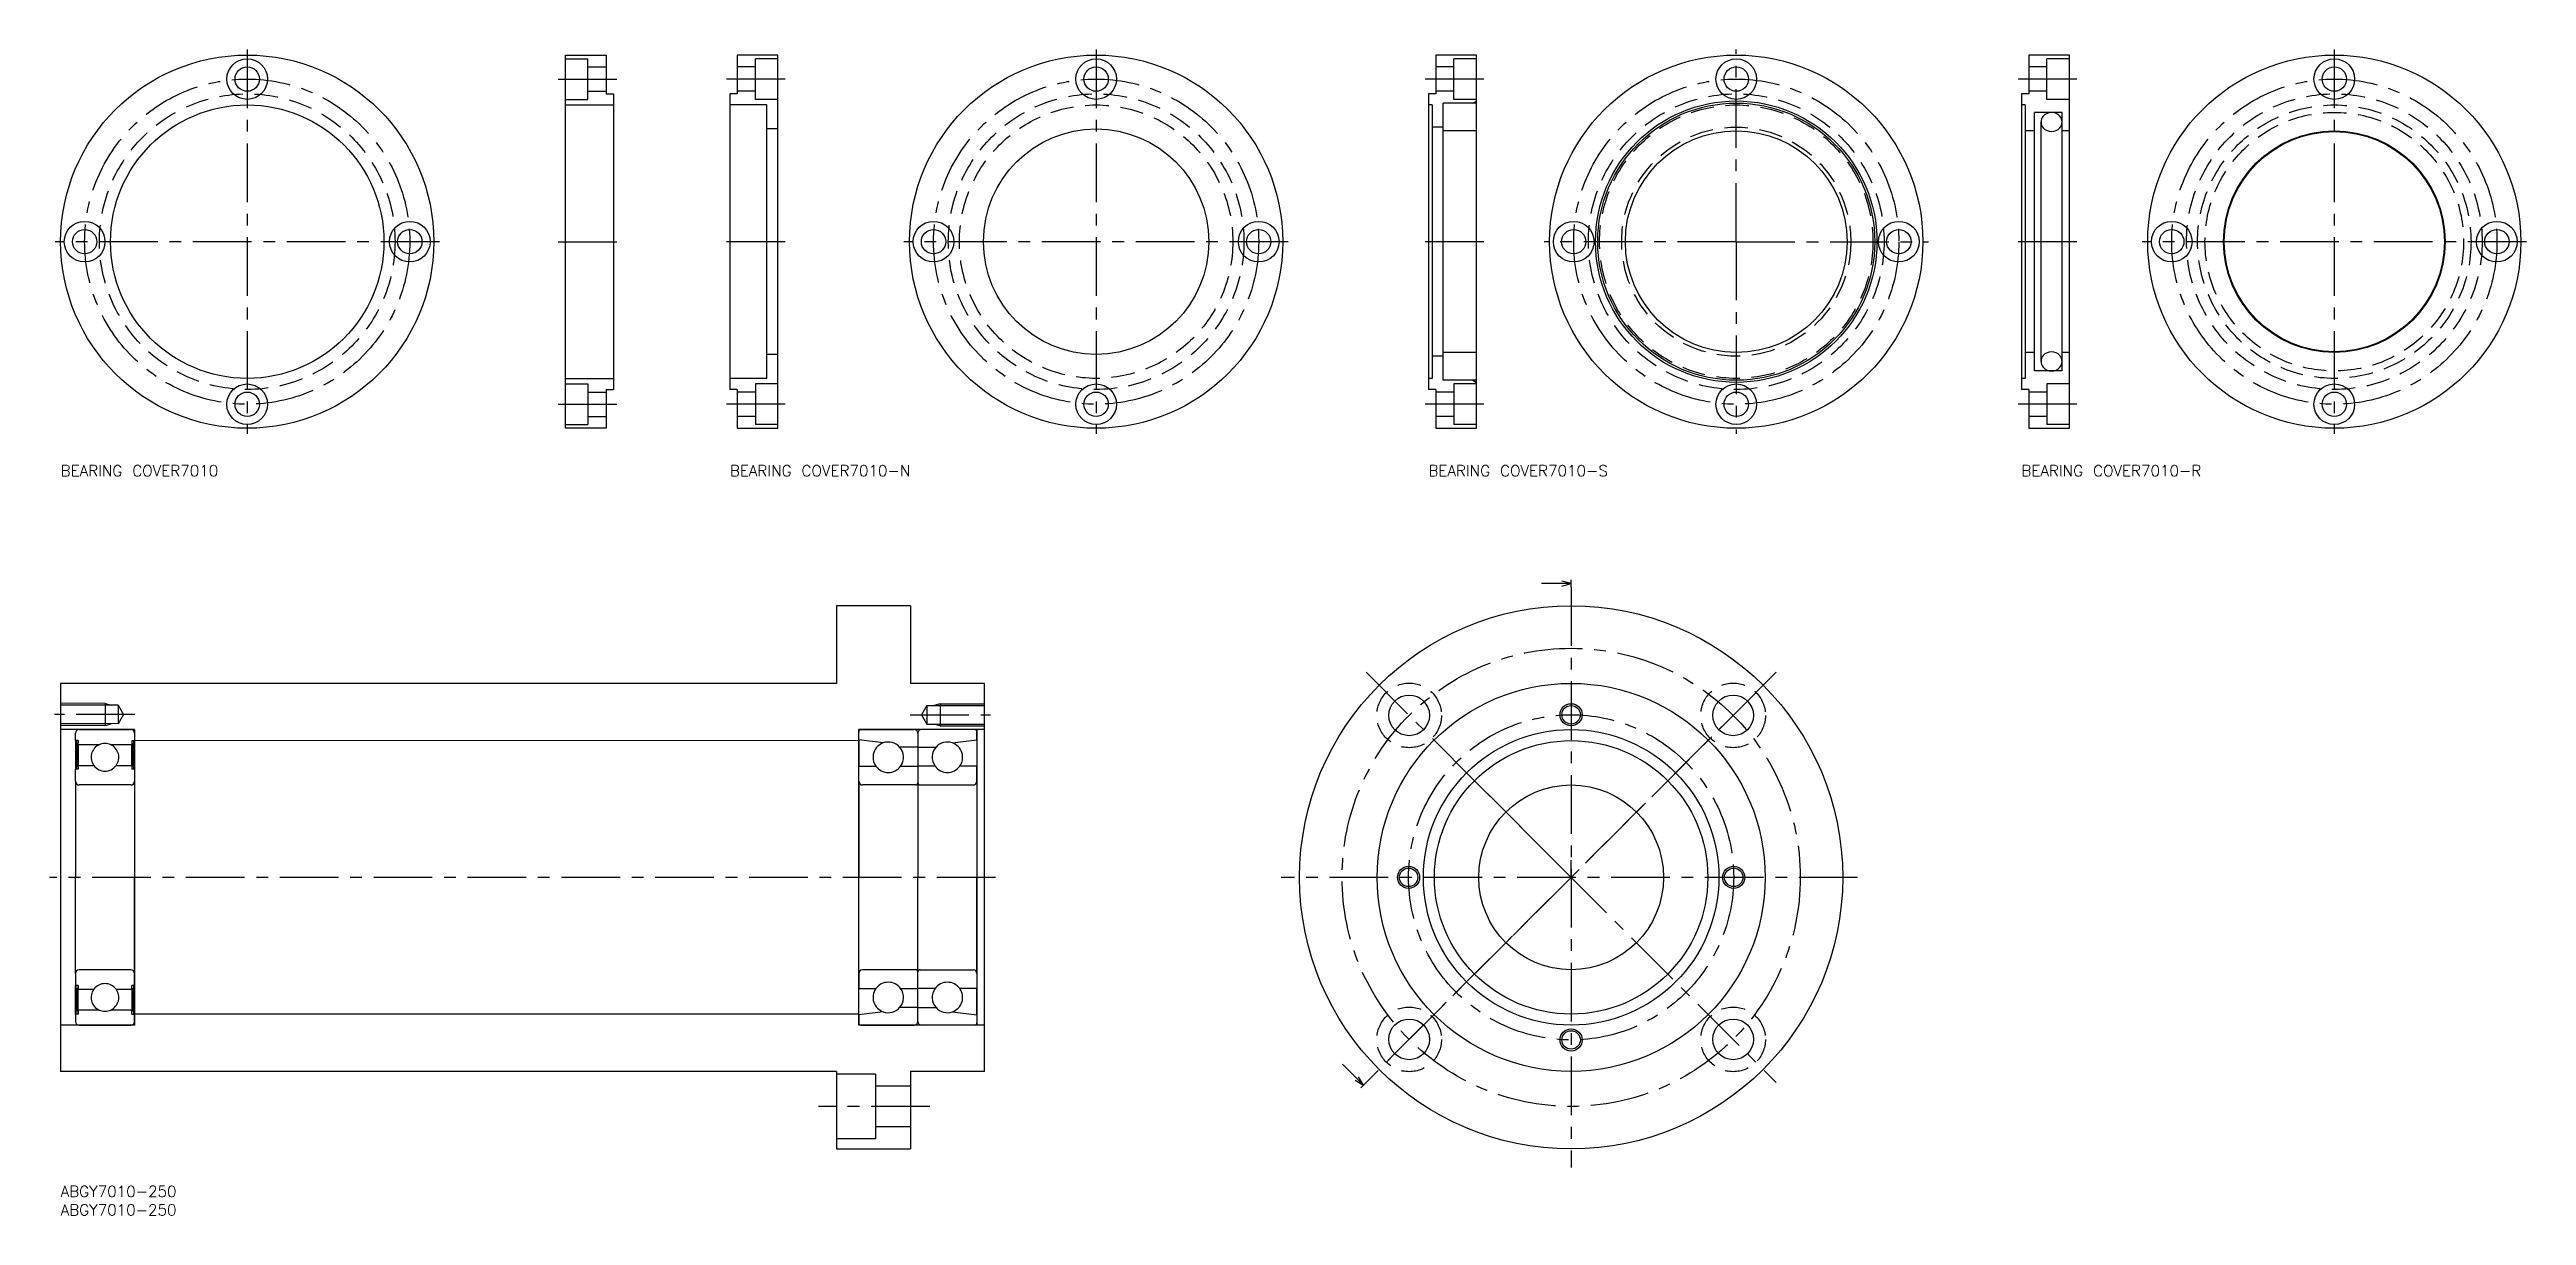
# Model space of a CAD drawing. Extents: x -3 to 667, y -8 to 308.
import ezdxf

# ---------------------------------------------------------------- set-up
doc = ezdxf.new("R2010")
doc.units = 0
doc.header["$LTSCALE"] = 0.5
doc.linetypes.add('CENTER', pattern=[50.8, 31.75, -6.35, 6.35, -6.35])
doc.linetypes.add('DASHED', pattern=[19.05, 12.7, -6.35])
doc.layers.get('0').update_dxf_attribs({"linetype": 'CONTINUOUS'})
for name, color, linetype in [('MSM_CENTER', 1, 'CENTER'), ('MSM_CONTINUOUS', 7, 'CONTINUOUS'), ('MSM_DASHED', 4, 'DASHED'), ('MSM_NARROW', 5, 'CONTINUOUS'), ('MSM_PART_NUMBER', 7, 'CONTINUOUS')]:
    doc.layers.add(name, color=color, linetype=linetype)
doc.styles.get("Standard").update_dxf_attribs({"font": 'txt.shx', "height": 3, "bigfont": 'bigfont.shx'})

# ---------------------------------------------------------------- blocks, each defined once
blk = doc.blocks.new('*U14')
at = {"layer": 'MSM_PART_NUMBER'}
blk.add_text('ABGY7010-250', height=3, dxfattribs=at).set_placement((0, -3))
blk = doc.blocks.new('*U15')
at = {"layer": 'MSM_PART_NUMBER'}
blk.add_text('ABGY7010-250', height=3, dxfattribs=at).set_placement((0, -8))
blk = doc.blocks.new('*U16')
at = {"layer": 'MSM_PART_NUMBER'}
blk.add_text('BEARING COVER7010', height=3, dxfattribs=at).set_placement((0, 192.04))
blk = doc.blocks.new('*U17')
at = {"layer": 'MSM_PART_NUMBER'}
blk.add_text('BEARING COVER7010-N', height=3, dxfattribs=at).set_placement((181.12, 192.04))
blk = doc.blocks.new('*U18')
at = {"layer": 'MSM_PART_NUMBER'}
blk.add_text('BEARING COVER7010-S', height=3, dxfattribs=at).set_placement((370.19, 192.04))
blk = doc.blocks.new('*U19')
at = {"layer": 'MSM_PART_NUMBER'}
blk.add_text('BEARING COVER7010-R', height=3, dxfattribs=at).set_placement((530.68, 192.04))

msp = doc.modelspace()

# ---------------------------------------------------------------- linework, layer by layer
at = {"color": 0, "linetype": 'BYBLOCK'}
for p, q in [((408.81, 163), (400.81, 163)), ((408.81, 163), (406.31, 163.67)), ((406.31, 162.33), (408.81, 163)), ((352.59, 27.29), (346.94, 32.94)), ((350.35, 28.58), (352.59, 27.29)), ((352.59, 27.29), (351.3, 29.53))]:
    msp.add_line(p, q, dxfattribs=at)
at = {"layer": 'MSM_CENTER'}
for p, q in [((50.5, 307.54), (50.5, 203.54)), ((280.25, 307.54), (280.25, 203.54)), ((453.5, 255.54), (453.5, 307.54)), ((615.36, 307.54), (615.36, 203.54)), ((134.63, 299.54), (151.63, 299.54)), ((196.12, 299.54), (179.12, 299.54)), ((385.19, 299.54), (368.19, 299.54)), ((545.68, 299.54), (528.68, 299.54)), ((102.5, 255.54), (-1.5, 255.54)), ((134.63, 255.54), (151.63, 255.54)), ((196.12, 255.54), (179.12, 255.54)), ((332.25, 255.54), (228.25, 255.54)), ((385.19, 255.54), (368.19, 255.54)), ((453.5, 255.54), (401.5, 255.54)), ((453.5, 255.54), (505.5, 255.54)), ((453.5, 255.54), (453.5, 203.54)), ((545.68, 255.54), (528.68, 255.54)), ((667.36, 255.54), (563.36, 255.54)), ((134.63, 211.54), (151.63, 211.54)), ((196.12, 211.54), (179.12, 211.54)), ((385.19, 211.54), (368.19, 211.54)), ((545.68, 211.54), (528.68, 211.54)), ((408.81, 162), (408.81, 5)), ((353.3, 139.01), (464.32, 27.99)), ((464.32, 139.01), (353.3, 27.99)), ((20.08, 127.58), (-1.65, 127.6)), ((229.96, 127.5), (251.69, 127.5)), ((359.31, 34), (458.31, 133)), ((408.81, 83.5), (381.23, 111.08)), ((253, 83.5), (-3, 83.5)), ((486.31, 83.5), (330.31, 83.5)), ((408.81, 83.5), (381.23, 55.92)), ((235.23, 21.5), (205.11, 21.5))]:
    msp.add_line(p, q, dxfattribs=at)
for centre, radius in [((50.5, 255.54), 44), ((280.25, 255.54), 44), ((453.5, 255.54), 44), ((615.36, 255.54), 44), ((408.81, 83.5), 62), ((408.81, 83.5), 44)]:
    msp.add_circle(centre, radius, dxfattribs=at)
at = {"layer": 'MSM_CONTINUOUS'}
for p, q in [((136.63, 205.04), (136.63, 306.04)), ((136.63, 306.04), (147.63, 306.04)), ((136.63, 305.04), (142.73, 305.04)), ((142.73, 294.04), (142.73, 305.04)), ((142.73, 302.84), (147.63, 302.84)), ((147.63, 306.04), (147.63, 295.54)), ((194.12, 306.04), (183.12, 306.04)), ((183.12, 306.04), (183.12, 295.54)), ((188.02, 302.84), (183.12, 302.84)), ((194.12, 305.04), (188.02, 305.04)), ((188.02, 294.04), (188.02, 305.04)), ((194.12, 205.04), (194.12, 306.04)), ((383.19, 306.04), (372.19, 306.04)), ((372.19, 306.04), (372.19, 295.54)), ((377.09, 302.84), (372.19, 302.84)), ((383.19, 305.04), (377.09, 305.04)), ((377.09, 294.04), (377.09, 305.04)), ((383.19, 205.04), (383.19, 306.04)), ((532.68, 306.04), (532.68, 295.54)), ((543.68, 306.04), (532.68, 306.04)), ((537.58, 302.84), (532.68, 302.84)), ((543.68, 305.04), (537.58, 305.04)), ((537.58, 294.04), (537.58, 305.04)), ((543.68, 205.04), (543.68, 306.04)), ((142.73, 296.24), (147.63, 296.24)), ((147.63, 295.54), (149.63, 295.54)), ((149.63, 295.54), (149.63, 215.54)), ((181.12, 295.54), (181.12, 215.54)), ((183.12, 295.54), (181.12, 295.54)), ((188.02, 296.24), (183.12, 296.24)), ((370.19, 295.54), (370.19, 215.54)), ((372.19, 295.54), (370.19, 295.54)), ((377.09, 296.24), (372.19, 296.24)), ((532.68, 295.54), (530.68, 295.54)), ((530.68, 295.54), (530.68, 215.54)), ((537.58, 296.24), (532.68, 296.24)), ((136.63, 294.04), (142.73, 294.04)), ((136.63, 292.54), (149.63, 292.54)), ((191.12, 292.54), (181.12, 292.54)), ((194.12, 294.04), (188.02, 294.04)), ((191.12, 218.54), (191.12, 292.54)), ((371.19, 292.54), (370.19, 292.54)), ((371.19, 292.54), (371.19, 218.54)), ((383.19, 293.04), (374.19, 293.04)), ((374.19, 218.04), (374.19, 293.04)), ((383.19, 294.04), (377.09, 294.04)), ((382.19, 293.04), (383.19, 293.61)), ((531.68, 292.54), (530.68, 292.54)), ((531.68, 292.54), (531.68, 218.54)), ((534.18, 220.54), (534.18, 290.54)), ((541.68, 290.54), (534.18, 290.54)), ((543.68, 294.04), (537.58, 294.04)), ((541.68, 220.54), (541.68, 290.54)), ((194.12, 286.04), (191.12, 286.04)), ((374.19, 286.54), (371.19, 286.54)), ((383.19, 285.54), (374.19, 285.54)), ((534.18, 285.54), (531.68, 285.54)), ((535.98, 223.14), (535.98, 287.94)), ((543.68, 285.54), (541.68, 285.54)), ((194.12, 225.04), (191.12, 225.04)), ((374.19, 224.54), (371.19, 224.54)), ((383.19, 225.54), (374.19, 225.54)), ((534.18, 225.54), (531.68, 225.54)), ((543.68, 225.54), (541.68, 225.54)), ((136.63, 218.54), (149.63, 218.54)), ((136.63, 217.04), (142.73, 217.04)), ((142.73, 217.04), (142.73, 206.04)), ((142.73, 214.84), (147.63, 214.84)), ((147.63, 215.54), (147.63, 205.04)), ((147.63, 215.54), (149.63, 215.54)), ((191.12, 218.54), (181.12, 218.54)), ((183.12, 215.54), (181.12, 215.54)), ((183.12, 215.54), (183.12, 205.04)), ((188.02, 214.84), (183.12, 214.84)), ((194.12, 217.04), (188.02, 217.04)), ((188.02, 217.04), (188.02, 206.04)), ((371.19, 218.54), (370.19, 218.54)), ((372.19, 215.54), (370.19, 215.54)), ((372.19, 215.54), (372.19, 205.04)), ((377.09, 214.84), (372.19, 214.84)), ((383.19, 218.04), (374.19, 218.04)), ((383.19, 217.04), (377.09, 217.04)), ((377.09, 217.04), (377.09, 206.04)), ((382.19, 218.04), (383.19, 217.46)), ((531.68, 218.54), (530.68, 218.54)), ((532.68, 215.54), (530.68, 215.54)), ((532.68, 215.54), (532.68, 205.04)), ((537.58, 214.84), (532.68, 214.84)), ((541.68, 220.54), (534.18, 220.54)), ((537.58, 217.04), (537.58, 206.04)), ((543.68, 217.04), (537.58, 217.04)), ((142.73, 208.24), (147.63, 208.24)), ((188.02, 208.24), (183.12, 208.24)), ((377.09, 208.24), (372.19, 208.24)), ((537.58, 208.24), (532.68, 208.24)), ((136.63, 206.04), (142.73, 206.04)), ((147.63, 205.04), (136.63, 205.04)), ((183.12, 205.04), (194.12, 205.04)), ((194.12, 206.04), (188.02, 206.04)), ((372.19, 205.04), (383.19, 205.04)), ((383.19, 206.04), (377.09, 206.04)), ((532.68, 205.04), (543.68, 205.04)), ((543.68, 206.04), (537.58, 206.04)), ((408.81, 162), (408.81, 164)), ((230, 157), (210, 157)), ((210, 157), (210, 136)), ((230, 157), (230, 136)), ((10.79, 136), (0, 136)), ((0, 136), (0, 31)), ((210, 136), (10.79, 136)), ((250, 136), (230, 136)), ((250, 31), (250, 136)), ((15.6, 130.08), (0.05, 130.1)), ((12.05, 130.59), (12.04, 124.59)), ((15.6, 130.08), (17.04, 127.58)), ((15.6, 130.08), (15.6, 125.08)), ((17.04, 127.58), (15.6, 125.08)), ((234.44, 130), (233, 127.5)), ((233, 127.5), (234.44, 125)), ((234.44, 130), (250, 130)), ((234.44, 130), (234.44, 125)), ((238, 130.5), (238, 124.5)), ((20, 123.5), (0, 123.5)), ((15.6, 125.08), (0.04, 125.1)), ((4, 120.5), (4, 122.5)), ((5, 123.5), (19, 123.5)), ((20, 123.5), (20, 43.5)), ((20, 122.5), (20, 120.5)), ((250, 123.5), (216, 123.5)), ((216, 43.5), (216, 123.5)), ((216, 120.7), (216, 122.9)), ((222.66, 119.9), (216, 120.7)), ((216, 120.7), (216, 113.6)), ((216.6, 123.5), (231, 123.5)), ((232, 122.5), (232, 118.75)), ((232, 122.5), (232, 118.75)), ((247.4, 123.5), (233, 123.5)), ((234.44, 125), (250, 125)), ((241.34, 119.9), (248, 120.7)), ((248, 123.5), (248, 43.5)), ((248, 120.7), (248, 122.9)), ((248, 120.7), (248, 113.6)), ((4, 120.5), (4, 112.75)), ((4.74, 120.5), (4, 120.5)), ((4.18, 120.5), (4.74, 112.75)), ((4.74, 120.5), (4.18, 112.75)), ((4.18, 120.5), (4.18, 112.75)), ((4.74, 119.4), (4.74, 120.5)), ((4.74, 119.4), (4.74, 113.75)), ((10.42, 119.4), (4.74, 119.4)), ((19.26, 119.4), (13.58, 119.4)), ((19.26, 120.5), (19.26, 119.4)), ((19.26, 120.5), (19.82, 112.75)), ((19.82, 120.5), (19.26, 112.75)), ((19.26, 120.5), (20, 120.5)), ((19.26, 113.75), (19.26, 119.4)), ((19.82, 112.75), (19.82, 120.5)), ((216, 120.48), (20, 120.57)), ((20, 120.5), (20, 112.75)), ((232, 118.75), (227.07, 118.75)), ((232, 118.75), (232, 113.6)), ((232, 118.75), (232, 113.6)), ((232, 118.75), (236.93, 118.75)), ((4.74, 112.75), (4, 112.75)), ((4, 109.5), (4, 112.75)), ((4, 109.5), (4, 83.5)), ((4.74, 112.75), (4.74, 113.75)), ((4.74, 113.75), (9, 113.75)), ((19, 108.5), (5, 108.5)), ((15, 113.75), (19.26, 113.75)), ((19.26, 113.75), (19.26, 112.75)), ((20, 112.75), (19.26, 112.75)), ((20, 112.75), (20, 109.5)), ((20, 109.5), (20, 83.5)), ((216, 109.5), (216, 113.6)), ((216, 113.6), (220.65, 113.6)), ((216, 109.5), (216, 83.5)), ((231.4, 108.5), (217, 108.5)), ((227.35, 113.6), (232, 113.6)), ((232, 113.6), (232, 109.1)), ((236.65, 113.6), (232, 113.6)), ((232, 113.6), (232, 109.1)), ((232, 109.1), (232, 83.5)), ((232, 109.1), (232, 83.5)), ((232.6, 108.5), (247, 108.5)), ((248, 113.6), (243.35, 113.6)), ((248, 109.5), (248, 113.6)), ((248, 109.5), (248, 83.5)), ((408.81, 83.5), (408.81, 88.18)), ((4, 57.5), (4, 83.5)), ((20, 57.5), (20, 83.5)), ((216, 57.5), (216, 83.5)), ((232, 57.9), (232, 83.5)), ((232, 57.9), (232, 83.5)), ((248, 57.5), (248, 83.5)), ((408.81, 83.5), (406.25, 80.95)), ((4, 57.5), (4, 54.25)), ((4, 46.5), (4, 54.25)), ((4.74, 54.25), (4, 54.25)), ((4.18, 46.5), (4.74, 54.25)), ((4.74, 46.5), (4.18, 54.25)), ((4.18, 46.5), (4.18, 54.25)), ((4.74, 54.25), (4.74, 53.25)), ((19, 58.5), (5, 58.5)), ((19.26, 46.5), (19.82, 54.25)), ((19.82, 46.5), (19.26, 54.25)), ((20, 54.25), (19.26, 54.25)), ((19.26, 53.25), (19.26, 54.25)), ((19.82, 54.25), (19.82, 46.5)), ((20, 54.25), (20, 57.5)), ((20, 46.5), (20, 54.25)), ((216, 57.5), (216, 53.4)), ((231.4, 58.5), (217, 58.5)), ((232, 53.4), (232, 57.9)), ((232, 53.4), (232, 57.9)), ((232.6, 58.5), (247, 58.5)), ((248, 57.5), (248, 53.4)), ((4.74, 47.6), (4.74, 53.25)), ((4.74, 53.25), (9, 53.25)), ((4.74, 47.6), (4.74, 46.5)), ((10.42, 47.6), (4.74, 47.6)), ((19.26, 47.6), (13.58, 47.6)), ((15, 53.25), (19.26, 53.25)), ((19.26, 53.25), (19.26, 47.6)), ((19.26, 46.5), (19.26, 47.6)), ((216, 53.4), (220.65, 53.4)), ((216, 46.3), (216, 53.4)), ((222.66, 47.1), (216, 46.3)), ((232, 48.25), (227.07, 48.25)), ((227.35, 53.4), (232, 53.4)), ((232, 48.25), (232, 53.4)), ((232, 48.25), (232, 53.4)), ((236.65, 53.4), (232, 53.4)), ((232, 44.5), (232, 48.25)), ((232, 48.25), (236.93, 48.25)), ((232, 44.5), (232, 48.25)), ((241.34, 47.1), (248, 46.3)), ((248, 53.4), (243.35, 53.4)), ((248, 46.3), (248, 53.4)), ((20, 43.5), (0, 43.5)), ((4.74, 46.5), (4, 46.5)), ((4, 46.5), (4, 44.5)), ((5, 43.5), (19, 43.5)), ((19.26, 46.5), (20, 46.5)), ((216, 46.5), (20, 46.5)), ((20, 44.5), (20, 46.5)), ((216, 46.3), (216, 44.1)), ((250, 43.5), (216, 43.5)), ((216.6, 43.5), (231, 43.5)), ((247.4, 43.5), (233, 43.5)), ((248, 46.3), (248, 44.1)), ((13.79, 31), (0, 31)), ((210, 31), (13.79, 31)), ((210, 31), (210, 10)), ((220.5, 30.25), (210, 30.25)), ((220.5, 30.25), (220.5, 12.75)), ((230, 27), (220.5, 27)), ((250, 31), (230, 31)), ((230, 31), (230, 10)), ((351.89, 26.58), (353.3, 27.99)), ((230, 16), (220.5, 16)), ((220.5, 12.75), (210, 12.75)), ((210, 10), (230, 10))]:
    msp.add_line(p, q, dxfattribs=at)
for centre, radius in [((50.5, 255.54), 50.5), ((50.5, 299.54), 5.5), ((50.5, 299.54), 3.3), ((280.25, 255.54), 50.5), ((280.25, 299.54), 5.5), ((280.25, 299.54), 3.3), ((453.5, 255.54), 50.5), ((453.5, 299.54), 5.5), ((453.5, 299.54), 3.3), ((615.36, 255.54), 50.5), ((615.36, 299.54), 5.5), ((615.36, 299.54), 3.3), ((50.5, 255.54), 37), ((453.5, 255.54), 38.08), ((453.5, 255.54), 37.5), ((280.25, 255.54), 30.5), ((453.5, 255.54), 30), ((615.36, 255.54), 30), ((615.36, 255.54), 29.8), ((6.5, 255.54), 5.5), ((6.5, 255.54), 3.3), ((94.5, 255.54), 5.5), ((94.5, 255.54), 3.3), ((236.25, 255.54), 5.5), ((236.25, 255.54), 3.3), ((324.25, 255.54), 5.5), ((324.25, 255.54), 3.3), ((409.5, 255.54), 5.5), ((409.5, 255.54), 3.3), ((497.5, 255.54), 5.5), ((497.5, 255.54), 3.3), ((571.36, 255.54), 5.5), ((571.36, 255.54), 3.3), ((659.36, 255.54), 5.5), ((659.36, 255.54), 3.3), ((50.5, 211.54), 5.5), ((50.5, 211.54), 3.3), ((280.25, 211.54), 5.5), ((280.25, 211.54), 3.3), ((453.5, 211.54), 5.5), ((453.5, 211.54), 3.3), ((615.36, 211.54), 5.5), ((615.36, 211.54), 3.3), ((408.81, 83.5), 73.5), ((408.81, 83.5), 52.5), ((364.97, 127.34), 5.5), ((408.81, 127.5), 2.5), ((452.65, 127.34), 5.5), ((408.81, 83.5), 40), ((408.81, 83.5), 37), ((408.81, 83.5), 25), ((364.81, 83.5), 2.5), ((452.81, 83.5), 2.5), ((364.97, 39.66), 5.5), ((408.81, 39.5), 2.5), ((452.65, 39.66), 5.5)]:
    msp.add_circle(centre, radius, dxfattribs=at)
for centre, radius, start, end in [((538.4, 287.94), 2.42, 138.66497, 221.33503), ((538.83, 287.51), 3.02, 42.00777, 137.99223), ((539.25, 287.94), 2.42, 318.66497, 41.33503), ((538.83, 288.36), 3.02, 222.00777, 317.99223), ((538.4, 223.14), 2.42, 138.66497, 221.33503), ((538.83, 222.71), 3.02, 42.00777, 137.99223), ((538.83, 223.56), 3.02, 222.00777, 317.99223), ((539.25, 223.14), 2.42, 318.66497, 41.33503), ((5, 122.5), 1, 90, 180), ((19, 122.5), 1, 0, 90), ((216.6, 122.9), 0.6, 90, 180), ((231, 122.5), 1, 0, 90), ((233, 122.5), 1, 90, 180), ((247.4, 122.9), 0.6, 0, 90), ((12, 116), 3.75, 114.9513, 216.8699), ((12, 116), 3.75, 65.0487, 114.9513), ((12, 116), 3.75, 323.1301, 65.0487), ((224, 116), 4.12, 109.01127, 215.57853), ((224, 116), 4.13, 41.81031, 109.01127), ((224, 116), 4.12, 324.42147, 41.81031), ((240, 116), 4.12, 138.18969, 215.57853), ((240, 116), 4.13, 70.98873, 138.18969), ((240, 116), 4.12, 324.42147, 70.98873), ((5, 109.5), 1, 180, 270), ((12, 116), 3.75, 216.8699, 323.1301), ((19, 109.5), 1, 270, 0), ((217, 109.5), 1, 180, 270), ((224, 116), 4.12, 215.57853, 324.42147), ((231.4, 109.1), 0.6, 270, 0), ((232.6, 109.1), 0.6, 180, 270), ((240, 116), 4.12, 215.57853, 324.42147), ((247, 109.5), 1, 270, 0), ((5, 57.5), 1, 90, 180), ((12, 51), 3.75, 36.8699, 143.1301), ((19, 57.5), 1, 0, 90), ((217, 57.5), 1, 90, 180), ((224, 51), 4.12, 35.57853, 144.42147), ((231.4, 57.9), 0.6, 0, 90), ((232.6, 57.9), 0.6, 90, 180), ((240, 51), 4.12, 35.57853, 144.42147), ((247, 57.5), 1, 0, 90), ((12, 51), 3.75, 143.1301, 245.0487), ((12, 51), 3.75, 245.0487, 294.9513), ((12, 51), 3.75, 294.9513, 36.8699), ((224, 51), 4.12, 144.42147, 250.98873), ((224, 51), 4.13, 250.98873, 318.18969), ((224, 51), 4.12, 318.18969, 35.57853), ((240, 51), 4.12, 144.42147, 221.81031), ((240, 51), 4.13, 221.81031, 289.01127), ((240, 51), 4.12, 289.01127, 35.57853), ((5, 44.5), 1, 180, 270), ((19, 44.5), 1, 270, 0), ((216.6, 44.1), 0.6, 180, 270), ((231, 44.5), 1, 270, 0), ((233, 44.5), 1, 180, 270), ((247.4, 44.1), 0.6, 270, 0)]:
    msp.add_arc(centre, radius, start, end, dxfattribs=at)
at = {"layer": 'MSM_DASHED'}
for centre, radius in [((50.5, 255.54), 40), ((280.25, 255.54), 40), ((453.5, 255.54), 40), ((615.36, 255.54), 40), ((280.25, 255.54), 37), ((453.5, 255.54), 37), ((615.36, 255.54), 37), ((615.36, 255.54), 35), ((453.5, 255.54), 31), ((364.97, 127.34), 8.75), ((452.65, 127.34), 8.75), ((364.97, 39.66), 8.75), ((452.65, 39.66), 8.75)]:
    msp.add_circle(centre, radius, dxfattribs=at)
at = {"layer": 'MSM_NARROW'}
for p, q in [((12.05, 130.59), (0.05, 130.6)), ((12.05, 130.59), (13.65, 130.08)), ((238, 130.5), (236.4, 130)), ((238, 130.5), (250, 130.5)), ((12.04, 124.59), (0.04, 124.6)), ((12.04, 124.59), (13.64, 125.08)), ((238, 124.5), (236.4, 125)), ((238, 124.5), (250, 124.5))]:
    msp.add_line(p, q, dxfattribs=at)
for centre in [(408.81, 127.5), (364.81, 83.5), (452.81, 83.5), (408.81, 39.5)]:
    msp.add_circle(centre, 3, dxfattribs=at)

# ---------------------------------------------------------------- block references
at = {"layer": 'MSM_CONTINUOUS'}
for name in ['*U16', '*U17', '*U18', '*U19', '*U14', '*U15']:
    msp.add_blockref(name, (0, 0), dxfattribs=at)

doc.saveas('drawing.dxf')
